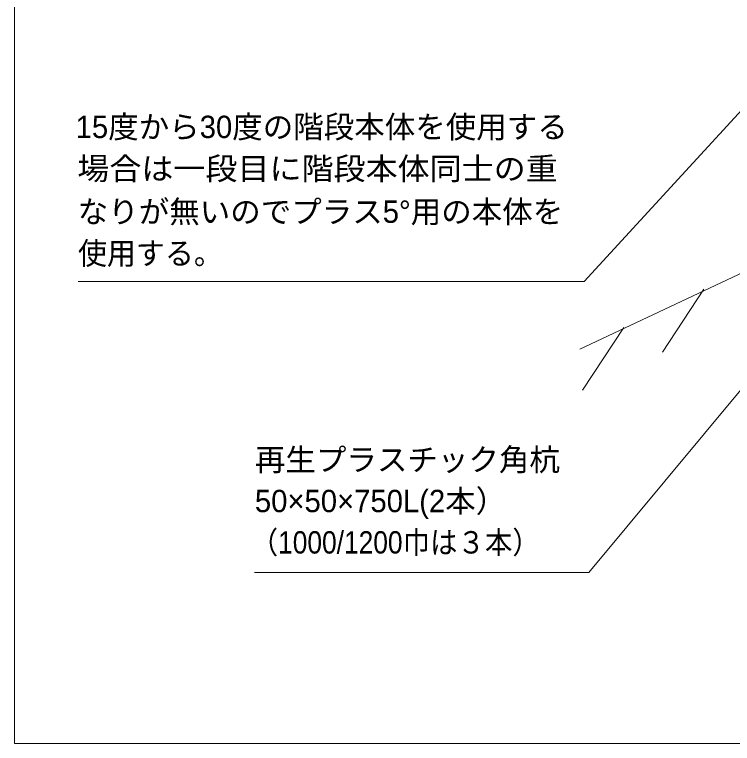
# Model space of a CAD drawing. Units: millimetres at full size, sheet at 1:20; details may follow other scales. Extents: x 200 to 8200, y 200 to 5740.
# Drawn here: x 200 to 1789, y 200 to 1813 of the extents above; entities that cross this region are included whole.
import ezdxf
from ezdxf.enums import TextEntityAlignment as Align

# ---------------------------------------------------------------- set-up
doc = ezdxf.new("R2010")
doc.units = ezdxf.units.MM
doc.header["$LTSCALE"] = 20
for name, color, linetype, lineweight in [('ハッチング', 7, 'Continuous', 9), ('一般線', 7, 'Continuous', 20), ('図面枠-A3', 7, 'Continuous', 13), ('引出線', 7, 'Continuous', 13)]:
    doc.layers.add(name, color=color, linetype=linetype, lineweight=lineweight)
doc.layers.add('文字', color=7, linetype='Continuous')
doc.styles.add('ＭＳ Ｐゴシック', font='')
doc.styles.get('ＭＳ Ｐゴシック').set_extended_font_data('MS PGothic')

msp = doc.modelspace()

# ---------------------------------------------------------------- linework, layer by layer
at = {"layer": 'ハッチング'}
for p, q in [((1725.68, 1205.21), (1633.67, 1066.4)), ((1548.55, 1121), (1456.55, 982.18))]:
    msp.add_line(p, q, dxfattribs=at)
at = {"layer": '一般線'}
msp.add_line((1450.71, 1072.72), (2352.29, 1496.41), dxfattribs=at)
at = {"layer": '図面枠-A3'}
msp.add_lwpolyline([(200, 200), (8200, 200), (8200, 5740), (200, 5740)], close=True, dxfattribs=at)
at = {"layer": '引出線'}
msp.add_line((1460.57, 1222.45), (340.57, 1222.45), dxfattribs=at)
for points in [[(2078.31, 1627.73), (1976.37, 1783.94), (1975.77, 1783.99), (1460.57, 1222.45)], [(1894.74, 1087.98), (1470.71, 578.29), (730.71, 578.29)]]:
    msp.add_lwpolyline(points, dxfattribs=at)

# ---------------------------------------------------------------- texts
at = {"layer": '文字', "style": 'ＭＳ Ｐゴシック'}
for s, p in [('15度から30度の階段本体を使用する', (335.14, 1525.18)), ('なりが無いのでプラス5°用の本体を', (339.69, 1337.49)), ('再生プラスチック角杭', (731.82, 788.61)), ('50×50×750L(2本）', (731.82, 697.04))]:
    msp.add_text(s, height=49.49, dxfattribs=at).set_placement(p, align=Align.BOTTOM_LEFT)
for s, width, p in [('場合は一段目に階段本体同士の重', 1.05, (338.84, 1432.76)), ('使用する。', 0.95, (340.26, 1245.35)), ('（1000/1200巾は３本）', 0.9, (722.45, 605.47))]:
    msp.add_text(s, height=49.49, dxfattribs=dict(at, width=width)).set_placement(p, align=Align.BOTTOM_LEFT)

doc.saveas('drawing.dxf')
